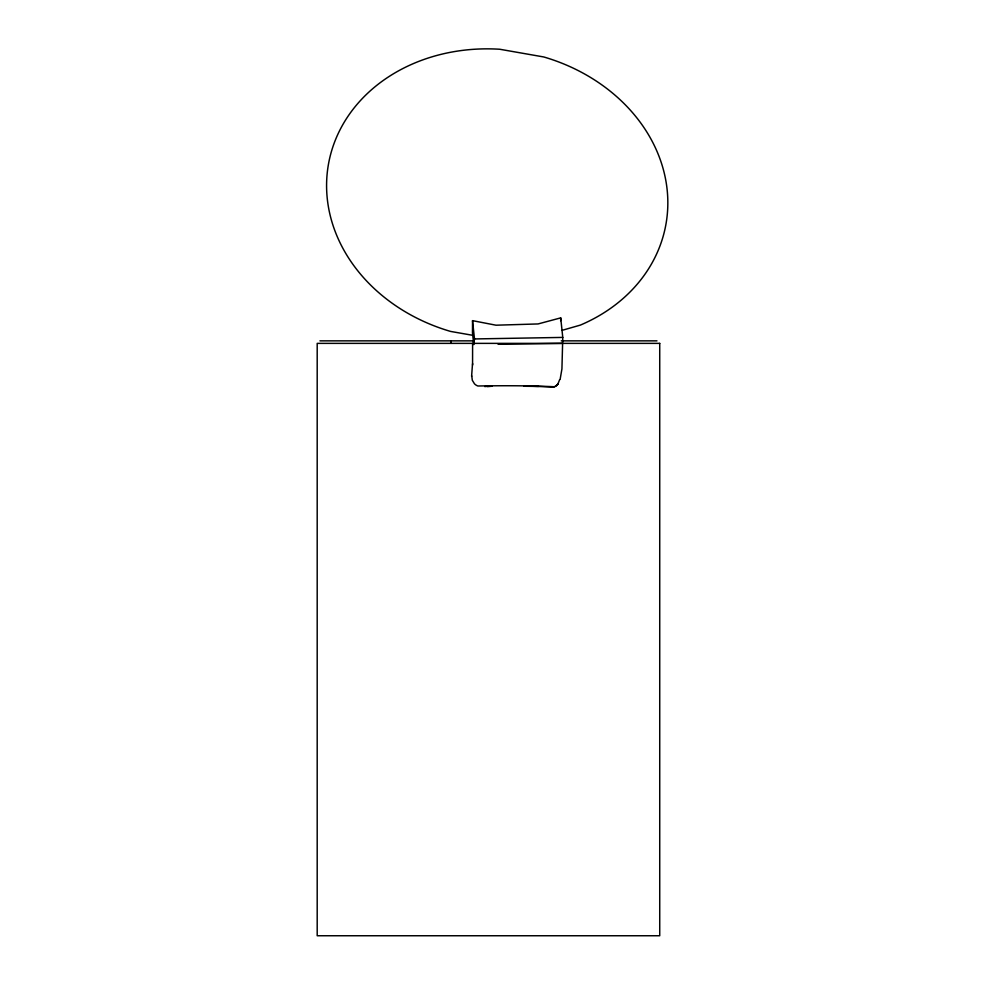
<?xml version="1.0" encoding="UTF-8"?>
<svg xmlns="http://www.w3.org/2000/svg" width="985" height="985" viewBox="0 0 985 985"><rect width="100%" height="100%" fill="white"/><g stroke="black" fill="none" stroke-linecap="round" stroke-linejoin="round"><path stroke-width="1.48" d="M472.566 365.078L472.603 343.371M472.541 320.654L472.48 332.684L473.736 344.615L474.474 338.938L472.541 320.654L495.997 325.198L538.069 323.942L560.699 317.884L562.767 337.412L561.93 368.907L560.133 379.348M560.687 320.691L560.699 317.884M471.766 375.974L472.308 380.259L474.462 383.793A9.062 9.025 -90 0 0 477.897 385.997C503.064 385.578 529.142 385.591 554.26 386.736A8.73 7.929 -90 0 0 557.313 384.618L558.113 383.596M472.603 364.302L472.603 363.6M471.606 376.307L472.443 364.77M559.591 379.828L557.793 384.248M557.953 383.916L557.165 384.95A8.73 7.929 -90 0 1 555.22 386.539M554.112 387.068L524.106 385.935M562.078 330.344L580.325 325.112A171.39 144.45 10.1 0 0 666.685 185.943A171.39 144.45 10.1 0 0 543.794 56.97L499.727 49.25A171.39 144.45 10.1 0 0 328.387 164.618A171.39 144.45 10.1 0 0 450.613 331.428L472.64 335.294M484.743 386.576L491.958 385.911M487.538 386.625L491.909 386.231M474.474 338.938L562.767 337.412M498.09 344.27L561.992 343.371M319.953 340.859L473.662 340.859M561.265 340.859L656.97 340.859M523.921 386.255L538.512 386.403M451.056 340.859L451.056 343.371M659.728 343.371L317.195 343.371L317.195 935.75L659.728 935.75L659.728 343.371"/></g></svg>
